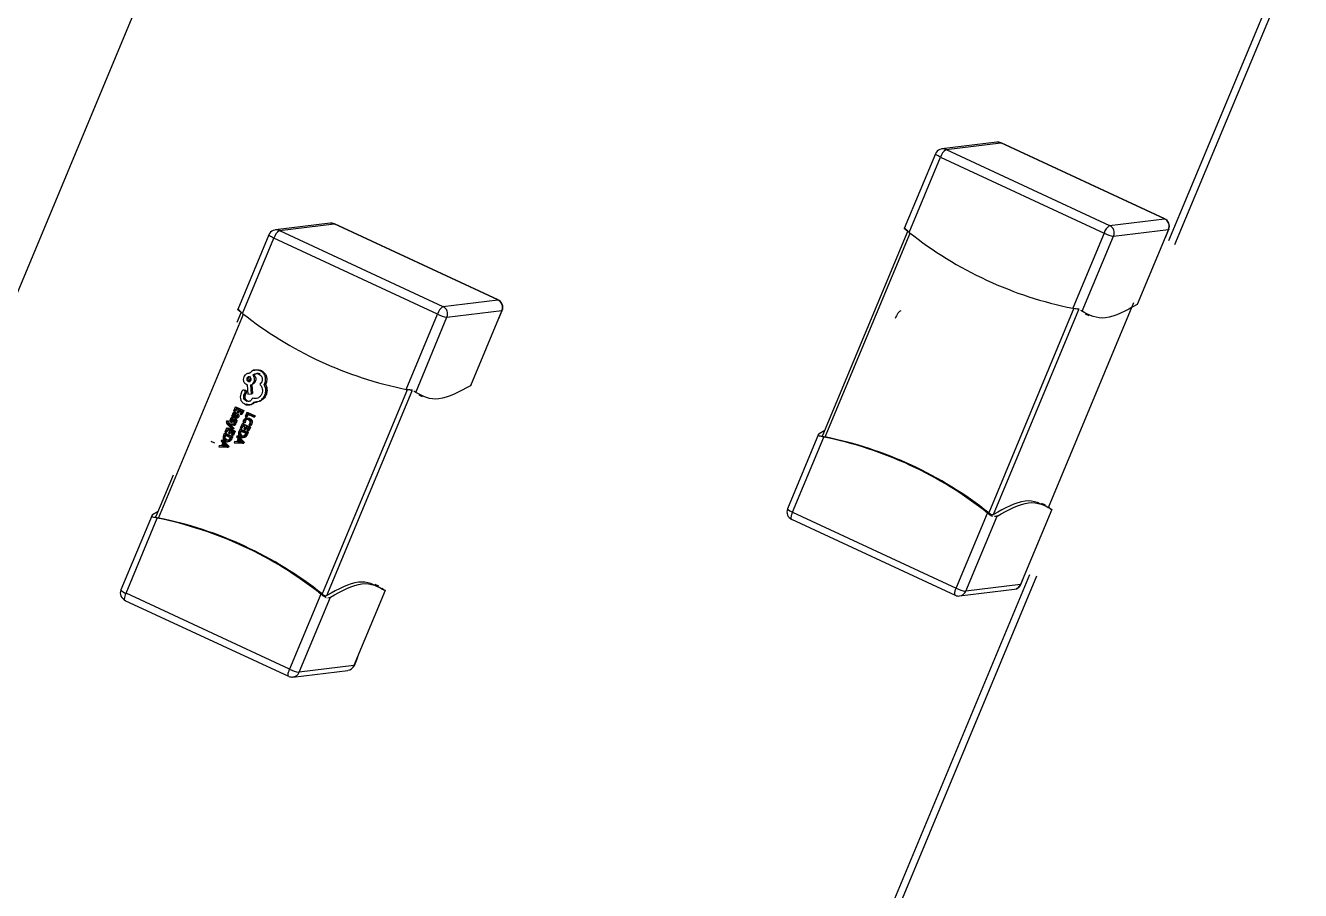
# Model space of a CAD drawing. Header units: millimetres. Extents: x -294 to 2792, y 5 to 1659.
# Drawn here: x 393.585 to 394.214, y 558.865 to 559.292 of the extents above; entities that cross this region are included whole.
import ezdxf

# ---------------------------------------------------------------- set-up
doc = ezdxf.new("R2010")
doc.units = ezdxf.units.MM
doc.layers.get('0').update_dxf_attribs({"lineweight": 18})

msp = doc.modelspace()

# ---------------------------------------------------------------- linework, layer by layer
at = {"color": 7, "linetype": 'Continuous', "lineweight": 25}
for p, q in [((393.17292, 558.17987), (394.0803, 560.35923)), ((394.22253, 559.35348), (394.1518, 559.1836)), ((394.20975, 559.33186), (394.14887, 559.18563)), ((394.06414, 559.23432), (394.03708, 559.23103)), ((394.03908, 559.23071), (394.06615, 559.234)), ((394.14683, 559.19652), (394.06615, 559.234)), ((394.06615, 559.234), (394.06631, 559.23398)), ((394.14699, 559.1965), (394.06631, 559.23398)), ((394.03387, 559.2286), (394.01852, 559.19174)), ((394.02094, 559.18983), (394.03638, 559.22692)), ((394.03638, 559.22692), (394.11706, 559.18944)), ((394.03908, 559.23071), (394.11976, 559.19323)), ((394.11976, 559.19323), (394.14683, 559.19652)), ((394.14683, 559.19652), (394.14699, 559.1965)), ((393.70506, 559.1886), (393.68971, 559.15174)), ((393.73533, 559.19433), (393.70827, 559.19103)), ((393.71027, 559.19071), (393.73734, 559.19401)), ((393.71027, 559.19071), (393.79095, 559.15324)), ((393.81802, 559.15653), (393.73734, 559.19401)), ((393.73734, 559.19401), (393.7375, 559.19398)), ((393.81818, 559.1565), (393.7375, 559.19398)), ((394.02017, 559.1905), (393.97816, 559.08959)), ((393.97946, 559.08886), (394.02136, 559.1895)), ((394.01861, 559.1916), (394.01867, 559.19174)), ((394.02014, 559.19043), (394.01861, 559.1916)), ((394.11706, 559.18944), (394.10162, 559.15235)), ((394.12175, 559.18795), (394.14882, 559.19124)), ((394.14882, 559.19124), (394.13338, 559.15416)), ((394.14735, 559.18737), (394.149, 559.19134)), ((393.69213, 559.14983), (393.70757, 559.18692)), ((393.78825, 559.14944), (393.70757, 559.18692)), ((394.10631, 559.15087), (394.12175, 559.18795)), ((393.69136, 559.1505), (393.68922, 559.14537)), ((393.6898, 559.15161), (393.68986, 559.15174)), ((393.69133, 559.15043), (393.6898, 559.15161)), ((393.79095, 559.15324), (393.81802, 559.15653)), ((393.79294, 559.14796), (393.82, 559.15125)), ((393.82, 559.15125), (393.80456, 559.11416)), ((393.81802, 559.15653), (393.81818, 559.1565)), ((393.81849, 559.14726), (393.82019, 559.15134)), ((394.10221, 559.15242), (394.06014, 559.05138)), ((394.06249, 559.05064), (394.10455, 559.15168)), ((394.13162, 559.15497), (394.08955, 559.05393)), ((394.10375, 559.15218), (394.10455, 559.15168)), ((394.13368, 559.15489), (394.13338, 559.15416)), ((393.65065, 559.04886), (393.69255, 559.1495)), ((393.77281, 559.11236), (393.78825, 559.14944)), ((393.7775, 559.11087), (393.79294, 559.14796)), ((394.10778, 559.14956), (394.10954, 559.14875)), ((393.69717, 559.11938), (393.69776, 559.11945)), ((393.69817, 559.12181), (393.69758, 559.12174)), ((393.70081, 559.12156), (393.7014, 559.12164)), ((393.70318, 559.11898), (393.70377, 559.11905)), ((393.69415, 559.11467), (393.69441, 559.11455)), ((393.69425, 559.1178), (393.69484, 559.11788)), ((393.69441, 559.11455), (393.69475, 559.10999)), ((393.6954, 559.11639), (393.69607, 559.118)), ((393.69643, 559.11018), (393.69613, 559.11454)), ((393.69672, 559.11461), (393.69702, 559.11025)), ((393.69781, 559.11612), (393.6984, 559.11619)), ((393.7016, 559.11606), (393.70064, 559.11484)), ((393.70283, 559.1148), (393.70314, 559.11538)), ((393.70283, 559.1148), (393.70342, 559.11487)), ((393.70346, 559.11312), (393.70283, 559.1148)), ((393.70314, 559.11538), (393.70372, 559.11545)), ((393.70372, 559.11545), (393.70342, 559.11487)), ((393.70342, 559.11487), (393.70405, 559.11319)), ((393.70346, 559.11312), (393.70405, 559.11319)), ((393.69182, 559.11153), (393.69117, 559.10998)), ((393.69278, 559.10942), (393.69328, 559.1106)), ((393.69278, 559.10942), (393.69337, 559.10949)), ((393.69292, 559.11193), (393.69351, 559.11201)), ((393.69328, 559.1106), (393.69337, 559.11075)), ((393.69328, 559.1106), (393.69387, 559.11068)), ((393.69337, 559.11075), (393.69396, 559.11082)), ((393.69387, 559.11068), (393.69337, 559.10949)), ((393.69396, 559.11082), (393.69387, 559.11068)), ((393.69397, 559.1066), (393.69456, 559.10667)), ((393.69475, 559.10999), (393.69643, 559.11018)), ((393.69643, 559.11018), (393.69702, 559.11025)), ((393.69689, 559.10795), (393.69681, 559.10774)), ((393.70091, 559.10659), (393.70032, 559.10651)), ((393.70314, 559.10949), (393.70372, 559.10956)), ((393.7734, 559.11243), (393.73133, 559.01139)), ((393.73367, 559.01064), (393.77574, 559.11169)), ((393.77494, 559.11218), (393.77574, 559.11169)), ((393.7775, 559.11087), (393.77662, 559.11146)), ((393.77897, 559.10957), (393.78073, 559.10875)), ((393.68754, 559.10082), (393.68708, 559.1003)), ((393.68708, 559.1003), (393.6872, 559.09928)), ((393.6874, 559.10001), (393.68766, 559.10031)), ((393.6874, 559.10001), (393.68799, 559.10008)), ((393.68754, 559.10082), (393.68813, 559.10089)), ((393.68818, 559.1008), (393.68754, 559.10082)), ((393.68851, 559.10355), (393.68768, 559.10156)), ((393.68768, 559.10156), (393.68809, 559.10137)), ((393.68799, 559.10008), (393.68825, 559.10038)), ((393.68799, 559.09948), (393.68799, 559.10008)), ((393.68809, 559.10137), (393.68872, 559.10289)), ((393.68809, 559.10137), (393.68867, 559.10144)), ((393.68813, 559.10089), (393.68876, 559.10087)), ((393.68818, 559.1008), (393.68876, 559.10087)), ((393.68851, 559.10355), (393.6891, 559.10362)), ((393.69208, 559.1019), (393.68851, 559.10355)), ((393.6886, 559.10038), (393.68856, 559.10037)), ((393.68931, 559.10296), (393.68867, 559.10144)), ((393.68872, 559.10289), (393.68992, 559.10233)), ((393.6891, 559.10362), (393.69267, 559.10197)), ((393.68992, 559.10233), (393.68937, 559.101)), ((393.68937, 559.101), (393.68977, 559.10081)), ((393.68977, 559.10081), (393.69033, 559.10214)), ((393.68977, 559.10081), (393.69036, 559.10088)), ((393.69033, 559.10214), (393.69147, 559.10161)), ((393.69091, 559.10221), (393.69036, 559.10088)), ((393.69147, 559.10161), (393.69087, 559.10017)), ((393.69087, 559.10017), (393.69128, 559.09998)), ((393.69128, 559.09998), (393.69208, 559.1019)), ((393.69128, 559.09998), (393.69187, 559.10006)), ((393.69267, 559.10197), (393.69187, 559.10006)), ((393.69208, 559.1019), (393.69267, 559.10197)), ((393.6939, 559.10502), (393.69332, 559.10495)), ((393.69417, 559.10092), (393.69335, 559.09897)), ((393.69376, 559.09878), (393.69438, 559.10026)), ((393.69417, 559.10092), (393.69476, 559.101)), ((393.69774, 559.09927), (393.69417, 559.10092)), ((393.69497, 559.10033), (393.69435, 559.09885)), ((393.69438, 559.10026), (393.69754, 559.09879)), ((393.69476, 559.101), (393.69833, 559.09934)), ((393.6843, 559.09676), (393.68413, 559.09648)), ((393.6843, 559.09676), (393.68488, 559.09684)), ((393.68469, 559.09658), (393.6843, 559.09676)), ((393.68453, 559.09634), (393.68469, 559.09658)), ((393.68453, 559.09634), (393.68512, 559.09641)), ((393.68469, 559.0957), (393.68453, 559.09634)), ((393.68456, 559.09516), (393.68699, 559.09259)), ((393.68469, 559.09658), (393.68528, 559.09665)), ((393.68469, 559.0957), (393.68528, 559.09577)), ((393.68507, 559.09528), (393.68469, 559.0957)), ((393.68488, 559.09684), (393.68528, 559.09665)), ((393.68507, 559.09528), (393.68566, 559.09535)), ((393.68805, 559.09514), (393.68507, 559.09528)), ((393.68528, 559.09665), (393.68512, 559.09641)), ((393.68512, 559.09641), (393.68528, 559.09577)), ((393.68528, 559.09577), (393.68566, 559.09535)), ((393.68539, 559.09484), (393.68563, 559.09481)), ((393.68539, 559.09484), (393.68557, 559.09469)), ((393.68557, 559.09469), (393.68616, 559.09476)), ((393.68719, 559.09307), (393.68557, 559.09469)), ((393.68563, 559.09481), (393.68783, 559.09462)), ((393.68566, 559.09535), (393.68864, 559.09521)), ((393.68599, 559.09766), (393.68587, 559.09679)), ((393.68587, 559.09679), (393.68629, 559.09624)), ((393.68598, 559.09491), (393.68616, 559.09476)), ((393.68643, 559.09831), (393.68599, 559.09766)), ((393.68616, 559.09476), (393.68778, 559.09314)), ((393.68629, 559.09624), (393.68659, 559.09628)), ((393.68629, 559.09624), (393.68678, 559.0962)), ((393.68633, 559.09745), (393.6869, 559.0981)), ((393.68702, 559.09838), (393.68643, 559.09831)), ((393.6869, 559.0981), (393.68643, 559.09831)), ((393.68645, 559.09674), (393.68678, 559.09678)), ((393.6868, 559.09945), (393.68661, 559.09898)), ((393.68661, 559.09898), (393.68825, 559.09822)), ((393.68717, 559.09712), (393.68674, 559.09674)), ((393.68674, 559.09675), (393.68733, 559.09682)), ((393.68678, 559.0962), (393.68736, 559.09665)), ((393.68678, 559.0962), (393.68737, 559.09627)), ((393.6868, 559.09945), (393.68739, 559.09952)), ((393.68719, 559.09926), (393.6868, 559.09945)), ((393.6869, 559.0981), (393.68748, 559.09817)), ((393.68748, 559.09817), (393.68692, 559.09752)), ((393.68702, 559.09838), (393.68748, 559.09817)), ((393.68775, 559.09754), (393.68717, 559.09712)), ((393.68736, 559.09665), (393.68777, 559.097)), ((393.68736, 559.09665), (393.68795, 559.09672)), ((393.68795, 559.09672), (393.68737, 559.09627)), ((393.68739, 559.09952), (393.68779, 559.09935)), ((393.6874, 559.09941), (393.6874, 559.10001)), ((393.6874, 559.09941), (393.68799, 559.09948)), ((393.68784, 559.09897), (393.6874, 559.09941)), ((393.68817, 559.09632), (393.68771, 559.09573)), ((393.68771, 559.09573), (393.68815, 559.09553)), ((393.68775, 559.09754), (393.68833, 559.09761)), ((393.6882, 559.09748), (393.68775, 559.09754)), ((393.68777, 559.097), (393.68804, 559.09703)), ((393.68783, 559.09462), (393.68805, 559.09514)), ((393.68783, 559.09462), (393.68842, 559.09469)), ((393.68784, 559.09897), (393.68842, 559.09904)), ((393.68808, 559.09885), (393.68784, 559.09897)), ((393.68835, 559.09707), (393.68795, 559.09672)), ((393.68842, 559.09904), (393.68799, 559.09948)), ((393.68805, 559.09514), (393.68864, 559.09521)), ((393.68826, 559.09951), (393.68808, 559.09885)), ((393.68815, 559.09553), (393.68852, 559.09611)), ((393.68815, 559.09553), (393.68873, 559.0956)), ((393.68823, 559.09673), (393.68818, 559.09632)), ((393.6882, 559.09748), (393.68879, 559.09756)), ((393.68862, 559.09693), (393.6882, 559.09748)), ((393.68829, 559.10003), (393.68826, 559.09951)), ((393.68833, 559.09761), (393.68879, 559.09756)), ((393.68842, 559.09869), (393.68864, 559.09953)), ((393.68867, 559.09892), (393.68842, 559.09904)), ((393.68864, 559.09521), (393.68842, 559.09469)), ((393.68852, 559.09611), (393.68862, 559.09693)), ((393.68852, 559.09611), (393.68911, 559.09618)), ((393.68862, 559.09693), (393.68921, 559.09701)), ((393.68864, 559.09953), (393.68923, 559.0996)), ((393.68911, 559.09618), (393.68873, 559.0956)), ((393.68879, 559.09756), (393.68921, 559.09701)), ((393.68923, 559.0996), (393.68901, 559.09877)), ((393.68921, 559.09701), (393.68911, 559.09618)), ((393.68932, 559.09995), (393.68927, 559.09894)), ((393.68932, 559.09995), (393.68991, 559.10003)), ((393.68976, 559.09975), (393.68932, 559.09995)), ((393.68961, 559.09873), (393.68976, 559.09975)), ((393.68961, 559.09873), (393.6902, 559.0988)), ((393.68976, 559.09975), (393.69034, 559.09982)), ((393.68991, 559.10003), (393.69034, 559.09982)), ((393.69034, 559.09982), (393.6902, 559.0988)), ((393.69183, 559.09529), (393.69099, 559.0933)), ((393.6914, 559.09311), (393.69203, 559.09463)), ((393.69183, 559.09529), (393.69241, 559.09536)), ((393.69539, 559.09364), (393.69183, 559.09529)), ((393.69262, 559.0947), (393.69199, 559.09318)), ((393.69203, 559.09463), (393.69323, 559.09407)), ((393.6925, 559.09709), (393.69228, 559.09597)), ((393.69228, 559.09597), (393.69272, 559.09576)), ((393.69241, 559.09536), (393.69598, 559.09371)), ((393.69352, 559.09814), (393.6925, 559.09709)), ((393.69323, 559.09407), (393.69268, 559.09274)), ((393.69272, 559.09576), (393.69288, 559.09683)), ((393.69331, 559.09583), (393.69272, 559.09576)), ((393.69288, 559.09683), (393.69366, 559.09761)), ((393.69288, 559.09683), (393.69347, 559.0969)), ((393.69309, 559.09255), (393.69364, 559.09388)), ((393.69347, 559.0969), (393.69331, 559.09583)), ((393.69335, 559.09897), (393.69376, 559.09878)), ((393.69424, 559.09768), (393.69347, 559.0969)), ((393.69352, 559.09814), (393.69411, 559.09821)), ((393.69501, 559.09802), (393.69352, 559.09814)), ((393.69364, 559.09388), (393.69478, 559.09335)), ((393.69366, 559.09761), (393.69483, 559.0975)), ((393.69423, 559.09395), (393.69368, 559.09262)), ((393.69376, 559.09878), (393.69435, 559.09885)), ((393.69411, 559.09821), (393.6956, 559.09809)), ((393.69483, 559.0975), (393.69574, 559.09661)), ((393.69501, 559.09802), (393.6956, 559.09809)), ((393.69571, 559.09542), (393.69513, 559.09464)), ((393.69513, 559.09464), (393.69562, 559.09442)), ((393.69562, 559.09442), (393.69613, 559.09523)), ((393.69562, 559.09442), (393.6962, 559.09449)), ((393.69574, 559.09661), (393.69571, 559.09542)), ((393.69613, 559.09523), (393.69672, 559.0953)), ((393.69617, 559.09684), (393.69676, 559.09691)), ((393.69672, 559.0953), (393.6962, 559.09449)), ((393.69754, 559.09879), (393.69774, 559.09927)), ((393.69754, 559.09879), (393.69813, 559.09886)), ((393.69774, 559.09927), (393.69833, 559.09934)), ((393.69833, 559.09934), (393.69813, 559.09886)), ((393.68311, 559.09058), (393.68268, 559.08955)), ((393.683, 559.08809), (393.68309, 559.08937)), ((393.68388, 559.08721), (393.683, 559.08809)), ((393.68309, 559.08937), (393.68331, 559.08991)), ((393.68309, 559.08937), (393.68368, 559.08944)), ((393.68311, 559.09058), (393.6837, 559.09065)), ((393.68667, 559.08892), (393.68311, 559.09058)), ((393.68331, 559.08991), (393.68607, 559.08863)), ((393.68423, 559.09327), (393.6834, 559.09128)), ((393.6834, 559.09128), (393.68381, 559.09109)), ((393.68359, 559.08816), (393.68368, 559.08944)), ((393.68446, 559.08729), (393.68359, 559.08816)), ((393.68368, 559.08944), (393.68378, 559.08969)), ((393.6837, 559.09065), (393.68726, 559.08899)), ((393.68381, 559.09109), (393.68444, 559.09261)), ((393.68381, 559.09109), (393.68439, 559.09116)), ((393.68423, 559.09327), (393.68482, 559.09335)), ((393.6878, 559.09162), (393.68423, 559.09327)), ((393.68503, 559.09268), (393.68439, 559.09116)), ((393.68444, 559.09261), (393.68564, 559.09205)), ((393.68482, 559.09335), (393.68839, 559.09169)), ((393.68583, 559.08807), (393.68505, 559.08715)), ((393.68564, 559.09205), (393.68509, 559.09072)), ((393.68509, 559.09072), (393.68549, 559.09053)), ((393.68518, 559.08668), (393.68623, 559.08786)), ((393.68549, 559.09053), (393.68605, 559.09186)), ((393.68549, 559.09053), (393.68608, 559.0906)), ((393.68682, 559.08793), (393.68577, 559.08675)), ((393.68607, 559.08863), (393.68583, 559.08807)), ((393.68605, 559.09186), (393.68719, 559.09133)), ((393.68663, 559.09193), (393.68608, 559.0906)), ((393.68623, 559.08786), (393.68667, 559.08892)), ((393.68623, 559.08786), (393.68682, 559.08793)), ((393.68719, 559.09133), (393.68659, 559.0899)), ((393.68659, 559.0899), (393.687, 559.0897)), ((393.68667, 559.08892), (393.68726, 559.08899)), ((393.68726, 559.08899), (393.68682, 559.08793)), ((393.68699, 559.09259), (393.68719, 559.09307)), ((393.68699, 559.09259), (393.68758, 559.09266)), ((393.687, 559.0897), (393.6878, 559.09162)), ((393.687, 559.0897), (393.68759, 559.08978)), ((393.68719, 559.09307), (393.68778, 559.09314)), ((393.68778, 559.09314), (393.68758, 559.09266)), ((393.68839, 559.09169), (393.68759, 559.08978)), ((393.6878, 559.09162), (393.68839, 559.09169)), ((393.68936, 559.08937), (393.68914, 559.08884)), ((393.68914, 559.08884), (393.68996, 559.08803)), ((393.68996, 559.08803), (393.68932, 559.08648)), ((393.68936, 559.08937), (393.68995, 559.08944)), ((393.69234, 559.0863), (393.68936, 559.08937)), ((393.6903, 559.08769), (393.68979, 559.08644)), ((393.68995, 559.08944), (393.69292, 559.08637)), ((393.6907, 559.0926), (393.69028, 559.09157)), ((393.69156, 559.08645), (393.6903, 559.08769)), ((393.6906, 559.09011), (393.69068, 559.09139)), ((393.6906, 559.09011), (393.69119, 559.09018)), ((393.69147, 559.08923), (393.6906, 559.09011)), ((393.69068, 559.09139), (393.69091, 559.09193)), ((393.69068, 559.09139), (393.69127, 559.09146)), ((393.6907, 559.0926), (393.69129, 559.09267)), ((393.69427, 559.09094), (393.6907, 559.0926)), ((393.69091, 559.09193), (393.69366, 559.09065)), ((393.69099, 559.0933), (393.6914, 559.09311)), ((393.69119, 559.09018), (393.69127, 559.09146)), ((393.69206, 559.08931), (393.69119, 559.09018)), ((393.69127, 559.09146), (393.69138, 559.09171)), ((393.69129, 559.09267), (393.69486, 559.09101)), ((393.6914, 559.09311), (393.69199, 559.09318)), ((393.69147, 559.08923), (393.69206, 559.08931)), ((393.69264, 559.08917), (393.69147, 559.08923)), ((393.69323, 559.08925), (393.69206, 559.08931)), ((393.69343, 559.09009), (393.69264, 559.08917)), ((393.69268, 559.09274), (393.69309, 559.09255)), ((393.69277, 559.0887), (393.69383, 559.08988)), ((393.69277, 559.0887), (393.69336, 559.08877)), ((393.69309, 559.09255), (393.69368, 559.09262)), ((393.69442, 559.08995), (393.69336, 559.08877)), ((393.69366, 559.09065), (393.69343, 559.09009)), ((393.69383, 559.08988), (393.69427, 559.09094)), ((393.69383, 559.08988), (393.69442, 559.08995)), ((393.69478, 559.09335), (393.69419, 559.09191)), ((393.69419, 559.09191), (393.6946, 559.09172)), ((393.69427, 559.09094), (393.69486, 559.09101)), ((393.69486, 559.09101), (393.69442, 559.08995)), ((393.6946, 559.09172), (393.69539, 559.09364)), ((393.6946, 559.09172), (393.69518, 559.0918)), ((393.69598, 559.09371), (393.69518, 559.0918)), ((393.69539, 559.09364), (393.69598, 559.09371)), ((393.97626, 559.09025), (393.96092, 559.05338)), ((393.96343, 559.0517), (393.97887, 559.08879)), ((393.97654, 559.09056), (393.97927, 559.09225)), ((393.97752, 559.08923), (393.97826, 559.08915)), ((393.67839, 559.08581), (393.67664, 559.08662)), ((393.67664, 559.08662), (393.67679, 559.08651)), ((393.68059, 559.08454), (393.68037, 559.08401)), ((393.68037, 559.08401), (393.68453, 559.08376)), ((393.68059, 559.08454), (393.68118, 559.08461)), ((393.68173, 559.08446), (393.68059, 559.08454)), ((393.68118, 559.08461), (393.68232, 559.08453)), ((393.68176, 559.08735), (393.68154, 559.08682)), ((393.68154, 559.08682), (393.68237, 559.08601)), ((393.68237, 559.08601), (393.68173, 559.08446)), ((393.68176, 559.08735), (393.68235, 559.08742)), ((393.68474, 559.08428), (393.68176, 559.08735)), ((393.68271, 559.08567), (393.68219, 559.08442)), ((393.68278, 559.0845), (393.68219, 559.08442)), ((393.68219, 559.08442), (393.68391, 559.0843)), ((393.68235, 559.08742), (393.68533, 559.08435)), ((393.68396, 559.08443), (393.68271, 559.08567)), ((393.68278, 559.0845), (393.68311, 559.08528)), ((393.68398, 559.08441), (393.68278, 559.0845)), ((393.68505, 559.08715), (393.68388, 559.08721)), ((393.68391, 559.0843), (393.68419, 559.08425)), ((393.68419, 559.08425), (393.68396, 559.08443)), ((393.68417, 559.08725), (393.68446, 559.08729)), ((393.68564, 559.08723), (393.68446, 559.08729)), ((393.68477, 559.08432), (393.6845, 559.08437)), ((393.68453, 559.08376), (393.68474, 559.08428)), ((393.68453, 559.08376), (393.68512, 559.08384)), ((393.68533, 559.08435), (393.68474, 559.08428)), ((393.68533, 559.08435), (393.68512, 559.08384)), ((393.6855, 559.08672), (393.68577, 559.08675)), ((393.68819, 559.08656), (393.68797, 559.08603)), ((393.68797, 559.08603), (393.69212, 559.08578)), ((393.68819, 559.08656), (393.68878, 559.08663)), ((393.68932, 559.08648), (393.68819, 559.08656)), ((393.68878, 559.08663), (393.68991, 559.08655)), ((393.69037, 559.08651), (393.68979, 559.08644)), ((393.68979, 559.08644), (393.6915, 559.08632)), ((393.69037, 559.08651), (393.6907, 559.0873)), ((393.69158, 559.08643), (393.69037, 559.08651)), ((393.6915, 559.08632), (393.69178, 559.08627)), ((393.69178, 559.08627), (393.69156, 559.08645)), ((393.69237, 559.08634), (393.69209, 559.08639)), ((393.69212, 559.08578), (393.69234, 559.0863)), ((393.69212, 559.08578), (393.69271, 559.08586)), ((393.69292, 559.08637), (393.69234, 559.0863)), ((393.69292, 559.08637), (393.69271, 559.08586)), ((393.65782, 559.06995), (393.64935, 559.04959)), ((394.08808, 559.05524), (394.08632, 559.05605)), ((393.64745, 559.05025), (393.63211, 559.01339)), ((393.64746, 559.04992), (393.64773, 559.05057)), ((393.64773, 559.05057), (393.65045, 559.05226)), ((393.96343, 559.0517), (394.04411, 559.01423)), ((394.04411, 559.01423), (394.05956, 559.05131)), ((394.0488, 559.01274), (394.06424, 559.04982)), ((394.06171, 559.05013), (394.06143, 559.05052)), ((394.09131, 559.05312), (394.07587, 559.01603)), ((394.09131, 559.05312), (394.09124, 559.05297)), ((393.63462, 559.01171), (393.65006, 559.04879)), ((393.64871, 559.04924), (393.64945, 559.04915)), ((393.96292, 559.04822), (394.04361, 559.01074)), ((394.08023, 559.02078), (393.6008, 557.86926)), ((394.08373, 559.02013), (393.67691, 558.04301)), ((394.07605, 559.01612), (394.0777, 559.02009)), ((393.7625, 559.01312), (393.74706, 558.97604)), ((393.75927, 559.01524), (393.75751, 559.01606)), ((394.04577, 559.0104), (394.07284, 559.01369)), ((394.07587, 559.01603), (394.0488, 559.01274)), ((393.63411, 559.00822), (393.7148, 558.97075)), ((393.7153, 558.97423), (393.63462, 559.01171)), ((393.73074, 559.01131), (393.7153, 558.97423)), ((393.71999, 558.97274), (393.73543, 559.00983)), ((393.7329, 559.01013), (393.73262, 559.01052)), ((393.73419, 559.00953), (393.73543, 559.00983)), ((393.74706, 558.97604), (393.71999, 558.97274)), ((393.74724, 558.97613), (393.74894, 558.98021)), ((393.71696, 558.9704), (393.74403, 558.97369))]:
    msp.add_line(p, q, dxfattribs=at)
for points in [[(394.03638, 559.22692), (394.03572, 559.22724), (394.03513, 559.22755), (394.03463, 559.22784), (394.03425, 559.22811), (394.03399, 559.22833), (394.03387, 559.22851), (394.03387, 559.2286)], [(393.70757, 559.18692), (393.70691, 559.18724), (393.70632, 559.18755), (393.70582, 559.18785), (393.70544, 559.18811), (393.70518, 559.18834), (393.70506, 559.18851), (393.70506, 559.1886)], [(394.149, 559.19134), (394.14898, 559.1913), (394.14882, 559.19124)], [(393.82019, 559.15134), (393.82017, 559.15131), (393.82, 559.15125)], [(393.96292, 559.04822), (393.96289, 559.04824), (393.96276, 559.04842), (393.96269, 559.04873), (393.9627, 559.04916), (393.96279, 559.0497), (393.96294, 559.05032), (393.96316, 559.05099), (393.96343, 559.0517)], [(394.04361, 559.01074), (394.04357, 559.01076), (394.04344, 559.01094), (394.04337, 559.01125), (394.04338, 559.01169), (394.04347, 559.01222), (394.04362, 559.01284), (394.04384, 559.01352), (394.04411, 559.01423)], [(394.07587, 559.01603), (394.07603, 559.01609), (394.07605, 559.01612)], [(393.63411, 559.00822), (393.63408, 559.00824), (393.63394, 559.00842), (393.63388, 559.00874), (393.63389, 559.00917), (393.63398, 559.0097), (393.63413, 559.01032), (393.63435, 559.011), (393.63462, 559.01171)], [(393.74706, 558.97604), (393.74722, 558.9761), (393.74724, 558.97613)], [(393.7148, 558.97075), (393.71476, 558.97076), (393.71463, 558.97095), (393.71456, 558.97126), (393.71457, 558.97169), (393.71466, 558.97223), (393.71481, 558.97284), (393.71503, 558.97352), (393.7153, 558.97423)]]:
    msp.add_lwpolyline(points, dxfattribs=at)
for centre, radius, start, end in [((394.06458, 559.23066), 0.00369, 64.95392, 96.86331), ((394.03753, 559.22705), 0.00398, 67.06618, 157.06234), ((394.04314, 559.22497), 0.00703, 125.25636, 163.92794), ((394.03752, 559.22737), 0.00369, 64.95392, 96.86331), ((394.14532, 559.19284), 0.00398, 337.72901, 67.72518), ((394.14504, 559.19283), 0.0041, 337.17386, 64.09467), ((393.70872, 559.18705), 0.00398, 67.06618, 157.06234), ((393.71432, 559.18497), 0.00703, 125.25636, 163.92794), ((393.70871, 559.18737), 0.00369, 64.95392, 96.86331), ((393.73577, 559.19066), 0.00369, 64.95392, 96.86331), ((394.13887, 559.33812), 0.18946, 231.50605, 258.66275), ((394.12382, 559.18749), 0.00703, 125.25636, 163.92794), ((394.12353, 559.20168), 0.01384, 242.16997, 262.62468), ((394.11797, 559.18954), 0.0041, 337.17386, 64.09467), ((393.79501, 559.1475), 0.00703, 125.25636, 163.92794), ((393.78916, 559.14955), 0.0041, 337.17386, 64.09467), ((393.81651, 559.15285), 0.00398, 337.72901, 67.72518), ((393.81623, 559.15284), 0.0041, 337.17386, 64.09467), ((393.81006, 559.29812), 0.18946, 231.50605, 258.66275), ((393.79471, 559.16168), 0.01384, 242.16997, 262.62468), ((393.6959, 559.11743), 0.00115, 157.17311, 244.12786), ((393.69584, 559.11733), 0.00104, 245.01252, 268.85381), ((393.94163, 558.90302), 0.18946, 51.50605, 78.66275), ((393.94222, 558.9031), 0.18946, 51.50605, 78.66275), ((393.9646, 559.05188), 0.00398, 157.72901, 247.72518), ((393.96506, 559.05686), 0.0054, 219.99394, 252.52044), ((393.61282, 558.86303), 0.18946, 51.50605, 78.66275), ((393.61341, 558.8631), 0.18946, 51.50605, 78.66275), ((393.63579, 559.01188), 0.00398, 157.72901, 247.72518), ((393.63624, 559.01686), 0.0054, 219.99394, 252.52044), ((394.05058, 559.02647), 0.01384, 242.16997, 262.62468), ((394.04529, 559.01415), 0.00378, 277.38667, 338.09267), ((394.07236, 559.01744), 0.00378, 277.38667, 338.09267), ((394.07242, 559.01764), 0.00393, 292.11544, 337.33764), ((394.04533, 559.01406), 0.00369, 244.95392, 276.86331), ((393.74354, 558.97745), 0.00378, 277.38667, 338.09267), ((393.74361, 558.97764), 0.00393, 292.11544, 337.33764), ((393.71652, 558.97407), 0.00369, 244.95392, 276.86331), ((393.72177, 558.98647), 0.01384, 242.16997, 262.62468), ((393.71648, 558.97416), 0.00378, 277.38667, 338.09267)]:
    msp.add_arc(centre, radius, start, end, dxfattribs=at)
for points, knots in [([(394.01861, 559.1916), (394.01856, 559.19167), (394.01845, 559.1918), (394.01874, 559.19175), (394.019, 559.19168), (394.01905, 559.19166)], [0, 0, 0, 0, 0.0003866682, 0.0007734676, 0.0008657014, 0.0008657014, 0.0008657014, 0.0008657014]), ([(394.01908, 559.19164), (394.01928, 559.1914), (394.01967, 559.19092), (394.0204, 559.19027), (394.02085, 559.18991), (394.02094, 559.18983)], [0, 0, 0, 0, 0.001144313, 0.002290719, 0.002601748, 0.002601748, 0.002601748, 0.002601748]), ([(393.6898, 559.15161), (393.68975, 559.15167), (393.68964, 559.1518), (393.68993, 559.15176), (393.69019, 559.15168), (393.69024, 559.15166)], [0, 0, 0, 0, 0.0003866682, 0.0007734676, 0.0008657014, 0.0008657014, 0.0008657014, 0.0008657014]), ([(393.69027, 559.15164), (393.69047, 559.1514), (393.69086, 559.15093), (393.69159, 559.15027), (393.69204, 559.14991), (393.69213, 559.14983)], [0, 0, 0, 0, 0.001144313, 0.002290719, 0.002601748, 0.002601748, 0.002601748, 0.002601748]), ([(394.01672, 559.15113), (394.01653, 559.15106), (394.01625, 559.15096), (394.0158, 559.15051), (394.01546, 559.15008), (394.01511, 559.14955), (394.01461, 559.14866), (394.01428, 559.14791), (394.01404, 559.14739)], [0, 0, 0, 0, 0.00128718, 0.001845886, 0.002375989, 0.002904555, 0.003458875, 0.004730795, 0.004730795, 0.004730795, 0.004730795]), ([(394.10468, 559.15188), (394.10424, 559.15193), (394.10338, 559.15204), (394.1023, 559.15222), (394.10174, 559.15233), (394.10162, 559.15235)], [0, 0, 0, 0, 0.001359354, 0.002721194, 0.003090672, 0.003090672, 0.003090672, 0.003090672]), ([(393.69548, 559.12019), (393.69518, 559.12019), (393.69461, 559.12019), (393.69381, 559.11987), (393.69315, 559.11929), (393.69287, 559.11876), (393.69272, 559.11849)], [0, 0, 0, 0, 0.000917603, 0.001754485, 0.002596227, 0.003527068, 0.003527068, 0.003527068, 0.003527068]), ([(393.69758, 559.12174), (393.69718, 559.12156), (393.69638, 559.12119), (393.69578, 559.12053), (393.69548, 559.12019)], [0, 0, 0, 0, 0.001330178, 0.002661605, 0.002661605, 0.002661605, 0.002661605]), ([(393.69717, 559.11938), (393.6974, 559.11955), (393.69783, 559.11988), (393.6986, 559.12013), (393.6994, 559.12014), (393.6999, 559.11997), (393.70017, 559.11988)], [0, 0, 0, 0, 0.000852123, 0.001635171, 0.002411378, 0.003244514, 0.003244514, 0.003244514, 0.003244514]), ([(393.69781, 559.11612), (393.6979, 559.11641), (393.69807, 559.11697), (393.69803, 559.11785), (393.69773, 559.11868), (393.69737, 559.11914), (393.69717, 559.11938)], [0, 0, 0, 0, 0.000920293, 0.001764957, 0.002613949, 0.003546115, 0.003546115, 0.003546115, 0.003546115]), ([(393.70075, 559.11995), (393.70049, 559.12004), (393.69999, 559.12021), (393.69919, 559.1202), (393.69842, 559.11995), (393.69799, 559.11962), (393.69776, 559.11945)], [0, 0, 0, 0, 0.000833135, 0.001609343, 0.002392391, 0.003244514, 0.003244514, 0.003244514, 0.003244514]), ([(393.69776, 559.11945), (393.69795, 559.11921), (393.69832, 559.11875), (393.69862, 559.11792), (393.69866, 559.11704), (393.69849, 559.11648), (393.6984, 559.11619)], [0, 0, 0, 0, 0.000932166, 0.001781158, 0.002625822, 0.003546115, 0.003546115, 0.003546115, 0.003546115]), ([(393.70017, 559.11988), (393.70051, 559.11966), (393.701, 559.11936), (393.70147, 559.11876), (393.7017, 559.1183), (393.70184, 559.11779), (393.70188, 559.11702), (393.70171, 559.11645), (393.7016, 559.11606)], [0, 0, 0, 0, 0.001225542, 0.001763608, 0.002277458, 0.002791307, 0.003329373, 0.004554915, 0.004554915, 0.004554915, 0.004554915]), ([(393.70318, 559.11898), (393.7029, 559.11953), (393.70234, 559.12062), (393.70132, 559.12125), (393.70081, 559.12156)], [0, 0, 0, 0, 0.001819156, 0.003645651, 0.003645651, 0.003645651, 0.003645651]), ([(393.7014, 559.12164), (393.70191, 559.12132), (393.70293, 559.12069), (393.70349, 559.1196), (393.70377, 559.11905)], [0, 0, 0, 0, 0.001826495, 0.003645651, 0.003645651, 0.003645651, 0.003645651]), ([(393.70314, 559.11538), (393.70331, 559.11597), (393.70365, 559.11716), (393.70334, 559.11837), (393.70318, 559.11898)], [0, 0, 0, 0, 0.001860159, 0.003732801, 0.003732801, 0.003732801, 0.003732801]), ([(393.70377, 559.11905), (393.70393, 559.11845), (393.70424, 559.11724), (393.7039, 559.11604), (393.70372, 559.11545)], [0, 0, 0, 0, 0.001872642, 0.003732801, 0.003732801, 0.003732801, 0.003732801]), ([(393.69272, 559.11849), (393.6926, 559.11809), (393.69244, 559.11752), (393.69248, 559.11676), (393.69261, 559.11625), (393.69285, 559.11578), (393.69332, 559.11519), (393.69381, 559.11488), (393.69415, 559.11467)], [0, 0, 0, 0, 0.001225542, 0.001763608, 0.002277458, 0.002791307, 0.003329373, 0.004554915, 0.004554915, 0.004554915, 0.004554915]), ([(393.69623, 559.11689), (393.69626, 559.11704), (393.69632, 559.11732), (393.69625, 559.11775), (393.69602, 559.11812), (393.69573, 559.11835), (393.69548, 559.11848), (393.69528, 559.11854), (393.69509, 559.11854), (393.6949, 559.11849), (393.69472, 559.11839), (393.69448, 559.11818), (393.69435, 559.11796), (393.69425, 559.11781)], [0, 0, 0, 0, 0.000457819, 0.000860438, 0.001263511, 0.001722526, 0.001952054, 0.002158587, 0.002352339, 0.002545563, 0.002750608, 0.002977902, 0.003526721, 0.003526721, 0.003526721, 0.003526721]), ([(393.69484, 559.11788), (393.69492, 559.11801), (393.69507, 559.11825), (393.69542, 559.11849), (393.69584, 559.11856), (393.69611, 559.11849), (393.69625, 559.11845)], [0, 0, 0, 0, 0.000459903, 0.000860517, 0.00126143, 0.001722114, 0.001722114, 0.001722114, 0.001722114]), ([(393.69613, 559.11454), (393.69648, 559.11471), (393.6972, 559.11506), (393.69761, 559.11577), (393.69781, 559.11612)], [0, 0, 0, 0, 0.001200304, 0.00241348, 0.00241348, 0.00241348, 0.00241348]), ([(393.6984, 559.11619), (393.6982, 559.11584), (393.69779, 559.11513), (393.69707, 559.11479), (393.69672, 559.11461)], [0, 0, 0, 0, 0.001213177, 0.00241348, 0.00241348, 0.00241348, 0.00241348]), ([(393.70064, 559.11484), (393.70092, 559.1145), (393.70146, 559.11386), (393.7019, 559.11267), (393.70197, 559.1114), (393.70173, 559.11059), (393.7016, 559.11017)], [0, 0, 0, 0, 0.001333011, 0.002548625, 0.003765473, 0.00510186, 0.00510186, 0.00510186, 0.00510186]), ([(393.70314, 559.10949), (393.70332, 559.11008), (393.70368, 559.11126), (393.70354, 559.11249), (393.70346, 559.11312)], [0, 0, 0, 0, 0.001849138, 0.003722689, 0.003722689, 0.003722689, 0.003722689]), ([(393.70405, 559.11319), (393.70413, 559.11257), (393.70427, 559.11133), (393.70391, 559.11015), (393.70372, 559.10956)], [0, 0, 0, 0, 0.001873551, 0.003722689, 0.003722689, 0.003722689, 0.003722689]), ([(393.69117, 559.10998), (393.69107, 559.10949), (393.69087, 559.1085), (393.69116, 559.10753), (393.69131, 559.10705)], [0, 0, 0, 0, 0.001507081, 0.003029663, 0.003029663, 0.003029663, 0.003029663]), ([(393.69292, 559.11193), (393.69281, 559.11196), (393.69261, 559.11201), (393.6923, 559.11196), (393.69202, 559.1118), (393.69189, 559.11162), (393.69182, 559.11153)], [0, 0, 0, 0, 0.000340321, 0.000645532, 0.000950322, 0.00128951, 0.00128951, 0.00128951, 0.00128951]), ([(393.69397, 559.1066), (393.69372, 559.10675), (393.69324, 559.10704), (393.69276, 559.10773), (393.6926, 559.10857), (393.69272, 559.10912), (393.69278, 559.10942)], [0, 0, 0, 0, 0.000919239, 0.001712226, 0.002502491, 0.003414668, 0.003414668, 0.003414668, 0.003414668]), ([(393.69337, 559.11075), (393.69339, 559.11087), (393.69344, 559.1111), (393.69338, 559.11143), (393.6932, 559.11173), (393.69302, 559.11186), (393.69292, 559.11193)], [0, 0, 0, 0, 0.000366437, 0.00069146, 0.001016483, 0.00138292, 0.00138292, 0.00138292, 0.00138292]), ([(393.69337, 559.10949), (393.69331, 559.10919), (393.69319, 559.10864), (393.69335, 559.10781), (393.69383, 559.10711), (393.6943, 559.10682), (393.69456, 559.10667)], [0, 0, 0, 0, 0.000912177, 0.001702442, 0.002495429, 0.003414668, 0.003414668, 0.003414668, 0.003414668]), ([(393.69351, 559.11201), (393.69361, 559.11193), (393.69379, 559.1118), (393.69396, 559.11151), (393.69403, 559.11117), (393.69398, 559.11094), (393.69396, 559.11082)], [0, 0, 0, 0, 0.000366437, 0.00069146, 0.001016483, 0.00138292, 0.00138292, 0.00138292, 0.00138292]), ([(393.69681, 559.10774), (393.69665, 559.10746), (393.69643, 559.10706), (393.69599, 559.10668), (393.69564, 559.10649), (393.69526, 559.10639), (393.69469, 559.10636), (393.69427, 559.1065), (393.69397, 559.1066)], [0, 0, 0, 0, 0.000936668, 0.001346972, 0.001738434, 0.002129895, 0.002540199, 0.003476867, 0.003476867, 0.003476867, 0.003476867]), ([(393.7016, 559.11017), (393.70135, 559.10971), (393.70087, 559.10886), (393.69972, 559.10799), (393.69833, 559.10766), (393.69739, 559.10785), (393.69689, 559.10795)], [0, 0, 0, 0, 0.001554954, 0.002916963, 0.004279079, 0.005834314, 0.005834314, 0.005834314, 0.005834314]), ([(393.69773, 559.10602), (393.69816, 559.10602), (393.69906, 559.10604), (393.69989, 559.10635), (393.70032, 559.10651)], [0, 0, 0, 0, 0.001316622, 0.00268417, 0.00268417, 0.00268417, 0.00268417]), ([(393.70091, 559.10659), (393.70048, 559.10642), (393.69965, 559.10611), (393.69875, 559.1061), (393.69831, 559.10609)], [0, 0, 0, 0, 0.001367547, 0.00268417, 0.00268417, 0.00268417, 0.00268417]), ([(393.70032, 559.10651), (393.70092, 559.10689), (393.70211, 559.10762), (393.70279, 559.10887), (393.70314, 559.10949)], [0, 0, 0, 0, 0.002138622, 0.004231909, 0.004231909, 0.004231909, 0.004231909]), ([(393.70372, 559.10956), (393.70338, 559.10894), (393.70269, 559.1077), (393.70151, 559.10696), (393.70091, 559.10659)], [0, 0, 0, 0, 0.002093287, 0.004231909, 0.004231909, 0.004231909, 0.004231909]), ([(393.77587, 559.11188), (393.77543, 559.11193), (393.77457, 559.11204), (393.77349, 559.11222), (393.77293, 559.11233), (393.77281, 559.11236)], [0, 0, 0, 0, 0.001359354, 0.002721194, 0.003090672, 0.003090672, 0.003090672, 0.003090672]), ([(393.68766, 559.10031), (393.68768, 559.10032), (393.68773, 559.10033), (393.68785, 559.10034), (393.68795, 559.10032), (393.68802, 559.10031)], [0, 0, 0, 0, 0.0000667398, 0.0001476293, 0.0003607692, 0.0003607692, 0.0003607692, 0.0003607692]), ([(393.68802, 559.10031), (393.68808, 559.10026), (393.68817, 559.1002), (393.68825, 559.1001), (393.68828, 559.10005), (393.68829, 559.10003)], [0, 0, 0, 0, 0.0002342685, 0.0003215752, 0.0003921778, 0.0003921778, 0.0003921778, 0.0003921778]), ([(393.68864, 559.09953), (393.68866, 559.09966), (393.6887, 559.09991), (393.68864, 559.10028), (393.68846, 559.10059), (393.68827, 559.10073), (393.68818, 559.1008)], [0, 0, 0, 0, 0.000411362, 0.000766223, 0.001103911, 0.001469343, 0.001469343, 0.001469343, 0.001469343]), ([(393.68876, 559.10087), (393.68886, 559.1008), (393.68905, 559.10066), (393.68923, 559.10035), (393.68929, 559.09999), (393.68925, 559.09974), (393.68923, 559.0996)], [0, 0, 0, 0, 0.000365432, 0.00070312, 0.001057981, 0.001469343, 0.001469343, 0.001469343, 0.001469343]), ([(393.69332, 559.10495), (393.69372, 559.10482), (393.69449, 559.10458), (393.6957, 559.10466), (393.69682, 559.10514), (393.69741, 559.10572), (393.69773, 559.10602)], [0, 0, 0, 0, 0.001278924, 0.002447932, 0.003624714, 0.004924849, 0.004924849, 0.004924849, 0.004924849]), ([(393.69831, 559.10609), (393.698, 559.10579), (393.69741, 559.10521), (393.69629, 559.10473), (393.69508, 559.10465), (393.69431, 559.10489), (393.6939, 559.10502)], [0, 0, 0, 0, 0.001300135, 0.002476917, 0.003645925, 0.004924849, 0.004924849, 0.004924849, 0.004924849]), ([(393.68413, 559.09648), (393.68411, 559.09637), (393.68407, 559.09616), (393.68414, 559.09581), (393.6843, 559.09547), (393.68447, 559.09527), (393.68456, 559.09516)], [0, 0, 0, 0, 0.000326796, 0.000661328, 0.001032661, 0.00146246, 0.00146246, 0.00146246, 0.00146246]), ([(393.68645, 559.09674), (393.68641, 559.09678), (393.68633, 559.09686), (393.68627, 559.09704), (393.68627, 559.09724), (393.68631, 559.09737), (393.68633, 559.09745)], [0, 0, 0, 0, 0.0001757264, 0.0003493273, 0.0005425424, 0.0007715928, 0.0007715928, 0.0007715928, 0.0007715928]), ([(393.68674, 559.09674), (393.68672, 559.09673), (393.68667, 559.09671), (393.6866, 559.0967), (393.68652, 559.09671), (393.68647, 559.09673), (393.68645, 559.09674)], [0, 0, 0, 0, 0.0000792134, 0.000153751, 0.0002282884, 0.0003075012, 0.0003075012, 0.0003075012, 0.0003075012]), ([(393.68692, 559.09752), (393.6869, 559.09744), (393.68686, 559.09731), (393.68686, 559.09711), (393.68692, 559.09693), (393.687, 559.09685), (393.68704, 559.09681)], [0, 0, 0, 0, 0.0002290505, 0.0004222656, 0.0005958665, 0.0007715928, 0.0007715928, 0.0007715928, 0.0007715928]), ([(393.68704, 559.09681), (393.68706, 559.0968), (393.68711, 559.09678), (393.68718, 559.09677), (393.68726, 559.09678), (393.6873, 559.0968), (393.68733, 559.09682)], [0, 0, 0, 0, 0.0000792128, 0.0001537502, 0.0002282878, 0.0003075012, 0.0003075012, 0.0003075012, 0.0003075012]), ([(393.68777, 559.097), (393.68779, 559.097), (393.68783, 559.09702), (393.68793, 559.09703), (393.688, 559.097), (393.68804, 559.09699)], [0, 0, 0, 0, 0.0000701969, 0.0001400132, 0.0002923303, 0.0002923303, 0.0002923303, 0.0002923303]), ([(393.68804, 559.09699), (393.68807, 559.09697), (393.68812, 559.09695), (393.68817, 559.09689), (393.68821, 559.09682), (393.68823, 559.09676), (393.68823, 559.09673)], [0, 0, 0, 0, 0.000084039, 0.0001642114, 0.0002459943, 0.0003345664, 0.0003345664, 0.0003345664, 0.0003345664]), ([(393.68825, 559.09822), (393.68839, 559.09817), (393.6886, 559.09811), (393.68887, 559.09812), (393.68906, 559.09816), (393.68922, 559.09825), (393.68943, 559.09842), (393.68954, 559.0986), (393.68961, 559.09873)], [0, 0, 0, 0, 0.000453387, 0.000651369, 0.000838929, 0.001024537, 0.001216917, 0.001650584, 0.001650584, 0.001650584, 0.001650584]), ([(393.68927, 559.09894), (393.68922, 559.09887), (393.68913, 559.09875), (393.68892, 559.09863), (393.68867, 559.09862), (393.68851, 559.09867), (393.68842, 559.09869)], [0, 0, 0, 0, 0.000245869, 0.0004702896, 0.0007078541, 0.0009883334, 0.0009883334, 0.0009883334, 0.0009883334]), ([(393.6902, 559.0988), (393.69013, 559.09867), (393.69002, 559.09849), (393.68981, 559.09832), (393.68964, 559.09823), (393.68946, 559.09819), (393.68918, 559.09818), (393.68898, 559.09825), (393.68884, 559.09829)], [0, 0, 0, 0, 0.000433667, 0.000626047, 0.000811655, 0.000999215, 0.001197197, 0.001650584, 0.001650584, 0.001650584, 0.001650584]), ([(393.69617, 559.09684), (393.69603, 559.09708), (393.69575, 559.09758), (393.69526, 559.09787), (393.69501, 559.09802)], [0, 0, 0, 0, 0.000823255, 0.001713235, 0.001713235, 0.001713235, 0.001713235]), ([(393.6956, 559.09809), (393.69585, 559.09794), (393.69633, 559.09765), (393.69662, 559.09715), (393.69676, 559.09691)], [0, 0, 0, 0, 0.00088998, 0.001713235, 0.001713235, 0.001713235, 0.001713235]), ([(393.69613, 559.09523), (393.69621, 559.0955), (393.69636, 559.09603), (393.69623, 559.09657), (393.69617, 559.09684)], [0, 0, 0, 0, 0.000847183, 0.001662692, 0.001662692, 0.001662692, 0.001662692]), ([(393.69676, 559.09691), (393.69682, 559.09664), (393.69695, 559.0961), (393.69679, 559.09557), (393.69672, 559.0953)], [0, 0, 0, 0, 0.000815509, 0.001662692, 0.001662692, 0.001662692, 0.001662692]), ([(393.68268, 559.08955), (393.6826, 559.08927), (393.68243, 559.08872), (393.68253, 559.08816), (393.68258, 559.08788)], [0, 0, 0, 0, 0.000894042, 0.00172639, 0.00172639, 0.00172639, 0.00172639]), ([(393.68258, 559.08788), (393.68271, 559.08764), (393.68297, 559.08714), (393.68344, 559.08685), (393.68368, 559.0867)], [0, 0, 0, 0, 0.000810484, 0.001670968, 0.001670968, 0.001670968, 0.001670968]), ([(393.69028, 559.09157), (393.69019, 559.09129), (393.69002, 559.09074), (393.69013, 559.09017), (393.69018, 559.0899)], [0, 0, 0, 0, 0.000894042, 0.00172639, 0.00172639, 0.00172639, 0.00172639]), ([(393.69018, 559.0899), (393.6903, 559.08966), (393.69056, 559.08916), (393.69103, 559.08887), (393.69127, 559.08872)], [0, 0, 0, 0, 0.000810484, 0.001670968, 0.001670968, 0.001670968, 0.001670968]), ([(393.69127, 559.08872), (393.69153, 559.08864), (393.69203, 559.08848), (393.69253, 559.08862), (393.69277, 559.0887)], [0, 0, 0, 0, 0.000804339, 0.00156894, 0.00156894, 0.00156894, 0.00156894]), ([(393.97646, 559.08937), (393.97635, 559.08958), (393.97613, 559.09001), (393.97629, 559.09038), (393.9765, 559.09053), (393.97654, 559.09056)], [0, 0, 0, 0, 0.000631301, 0.001263758, 0.001435348, 0.001435348, 0.001435348, 0.001435348]), ([(393.97887, 559.08879), (393.97844, 559.08888), (393.97758, 559.08905), (393.97684, 559.08924), (393.97655, 559.08933), (393.97649, 559.08935)], [0, 0, 0, 0, 0.001092152, 0.002184674, 0.002445191, 0.002445191, 0.002445191, 0.002445191]), ([(393.97826, 559.08915), (393.9782, 559.08926), (393.97809, 559.08942), (393.97816, 559.08954), (393.97818, 559.08958)], [0, 0, 0, 0, 0.0003284569, 0.0005037808, 0.0005037808, 0.0005037808, 0.0005037808]), ([(393.97826, 559.08915), (393.97839, 559.08911), (393.97865, 559.08903), (393.97912, 559.08893), (393.9794, 559.08887), (393.97946, 559.08886)], [0, 0, 0, 0, 0.000535257, 0.001070164, 0.001231764, 0.001231764, 0.001231764, 0.001231764]), ([(393.68368, 559.0867), (393.68393, 559.08662), (393.68443, 559.08646), (393.68493, 559.0866), (393.68518, 559.08668)], [0, 0, 0, 0, 0.000804339, 0.00156894, 0.00156894, 0.00156894, 0.00156894]), ([(393.64773, 559.05057), (393.64759, 559.05043), (393.64732, 559.05016), (393.64744, 559.0497), (393.64762, 559.04943), (393.64765, 559.04938)], [0, 0, 0, 0, 0.000642391, 0.001285, 0.001438232, 0.001438232, 0.001438232, 0.001438232]), ([(394.05956, 559.05131), (394.05993, 559.05102), (394.06068, 559.05045), (394.06156, 559.04989), (394.062, 559.04964), (394.06209, 559.04959)], [0, 0, 0, 0, 0.001370447, 0.002741359, 0.003068258, 0.003068258, 0.003068258, 0.003068258]), ([(394.06143, 559.05052), (394.06124, 559.05062), (394.06088, 559.05084), (394.06043, 559.05116), (394.0602, 559.05134), (394.06014, 559.05138)], [0, 0, 0, 0, 0.000673648, 0.001346851, 0.001550167, 0.001550167, 0.001550167, 0.001550167]), ([(394.09084, 559.05308), (394.09065, 559.05332), (394.09036, 559.05368), (394.08987, 559.05412), (394.08969, 559.05427)], [0, 0, 0, 0, 0.001077775, 0.001652456, 0.001652456, 0.001652456, 0.001652456]), ([(393.65006, 559.04879), (393.64963, 559.04888), (393.64877, 559.04906), (393.64803, 559.04924), (393.64774, 559.04933), (393.64768, 559.04935)], [0, 0, 0, 0, 0.001092152, 0.002184674, 0.002445191, 0.002445191, 0.002445191, 0.002445191]), ([(393.64945, 559.04915), (393.64939, 559.04926), (393.64928, 559.04942), (393.64935, 559.04954), (393.64937, 559.04958)], [0, 0, 0, 0, 0.0003284151, 0.0005038001, 0.0005038001, 0.0005038001, 0.0005038001]), ([(393.64945, 559.04915), (393.64958, 559.04911), (393.64984, 559.04904), (393.6503, 559.04893), (393.65059, 559.04888), (393.65065, 559.04886)], [0, 0, 0, 0, 0.00053532, 0.001070239, 0.00123173, 0.00123173, 0.00123173, 0.00123173]), ([(393.76202, 559.01309), (393.76184, 559.01332), (393.76156, 559.01367), (393.76109, 559.01409), (393.76094, 559.01422)], [0, 0, 0, 0, 0.001071224, 0.001580693, 0.001580693, 0.001580693, 0.001580693]), ([(393.73074, 559.01131), (393.73112, 559.01103), (393.73187, 559.01046), (393.73275, 559.00989), (393.73319, 559.00964), (393.73328, 559.00959)], [0, 0, 0, 0, 0.001370447, 0.002741359, 0.003068258, 0.003068258, 0.003068258, 0.003068258]), ([(393.73262, 559.01052), (393.73243, 559.01063), (393.73207, 559.01084), (393.73162, 559.01116), (393.73139, 559.01134), (393.73133, 559.01139)], [0, 0, 0, 0, 0.000673638, 0.001346832, 0.001550283, 0.001550283, 0.001550283, 0.001550283]), ([(393.73262, 559.01052), (393.73273, 559.01051), (393.73296, 559.0105), (393.73326, 559.01052), (393.73351, 559.01056), (393.73362, 559.01062), (393.73367, 559.01064)], [0, 0, 0, 0, 0.000270477, 0.000541113, 0.000811748, 0.001082384, 0.001082384, 0.001082384, 0.001082384])]:
    msp.add_open_spline(points, degree=3, knots=knots, dxfattribs=at)
for points in [[(394.10543, 559.15145), (394.10563, 559.15133), (394.10603, 559.15108), (394.10622, 559.15094), (394.10631, 559.15087)], [(394.13338, 559.15416), (394.12785, 559.15116), (394.11679, 559.14517), (394.1098, 559.14897), (394.10631, 559.15087)], [(393.69758, 559.12174), (393.69813, 559.12186), (393.69921, 559.12212), (393.70028, 559.12175), (393.70081, 559.12156)], [(393.69817, 559.12181), (393.69871, 559.12194), (393.6998, 559.12219), (393.70086, 559.12182), (393.7014, 559.12164)], [(393.69425, 559.1178), (393.69421, 559.11766), (393.69413, 559.11738), (393.69421, 559.11693), (393.69444, 559.11655), (393.6948, 559.11629), (393.69522, 559.11619), (393.69564, 559.11627), (393.69601, 559.1165), (393.69616, 559.11676), (393.69623, 559.11689)], [(393.80456, 559.11416), (393.79903, 559.11117), (393.78798, 559.10518), (393.78099, 559.10897), (393.7775, 559.11087)], [(393.80456, 559.11416), (393.80468, 559.11426), (393.8049, 559.11445), (393.80488, 559.11475), (393.80487, 559.11489)], [(393.69332, 559.10495), (393.6931, 559.10507), (393.69267, 559.10529), (393.69211, 559.10579), (393.69164, 559.10637), (393.69142, 559.10682), (393.69131, 559.10705)], [(394.08955, 559.05393), (394.08606, 559.05583), (394.07908, 559.05962), (394.06802, 559.05363), (394.06249, 559.05064)], [(394.06424, 559.04982), (394.06977, 559.05282), (394.08083, 559.05881), (394.08781, 559.05501), (394.09131, 559.05312)], [(394.06143, 559.05052), (394.06154, 559.05051), (394.06178, 559.0505), (394.06207, 559.05051), (394.06232, 559.05056), (394.06243, 559.05061), (394.06249, 559.05064)], [(394.06424, 559.04982), (394.06409, 559.04975), (394.06378, 559.04959), (394.06326, 559.04955), (394.063, 559.04953)], [(393.76074, 559.01394), (393.75725, 559.01583), (393.75026, 559.01963), (393.7392, 559.01364), (393.73367, 559.01064)], [(393.73543, 559.00983), (393.74096, 559.01282), (393.75202, 559.01881), (393.759, 559.01502), (393.7625, 559.01312)], [(393.76243, 559.01297), (393.7625, 559.01297), (393.76265, 559.01297), (393.76255, 559.01307), (393.7625, 559.01312)]]:
    msp.add_open_spline(points, degree=3, dxfattribs=at)

doc.saveas('drawing.dxf')
